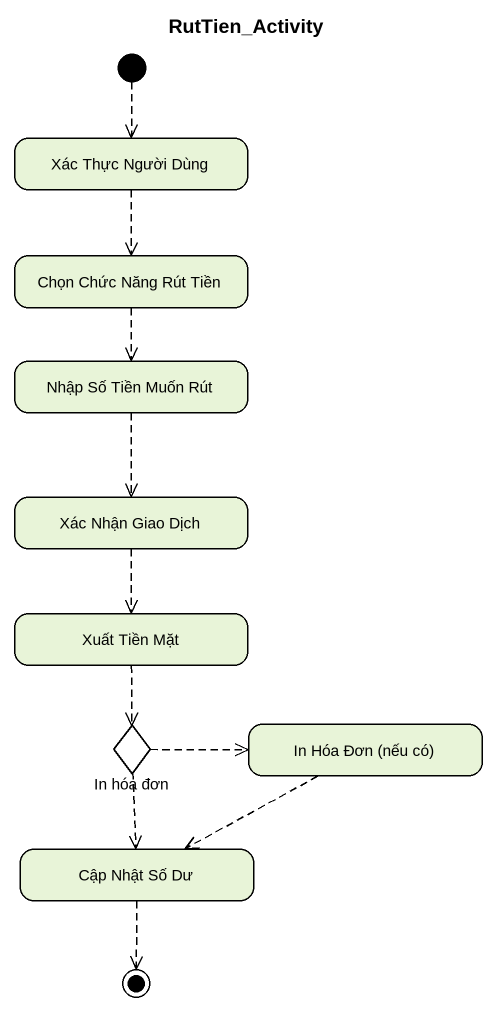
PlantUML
@startuml
title RutTien_Activity
hide empty description
state "Xác Thực Người Dùng" as Xác_Thực_Người_Dùng
state "Chọn Chức Năng Rút Tiền" as Chọn_Chức_Năng_Rút_Tiền
state "Nhập Số Tiền Muốn Rút" as Nhập_Số_Tiền_Muốn_Rút
state "Xác Nhận Giao Dịch" as Xác_Nhận_Giao_Dịch
state "Xuất Tiền Mặt" as Xuất_Tiền_Mặt
state "In hóa đơn" as In_hóa_đơn <<choice>>
state "In Hóa Đơn (nếu có)" as In_Hóa_Đơn_nếu_có
state "Cập Nhật Số Dư" as Cập_Nhật_Số_Dư
[*] -[dashed]-> Xác_Thực_Người_Dùng
Xác_Thực_Người_Dùng -[dashed]-> Chọn_Chức_Năng_Rút_Tiền
Chọn_Chức_Năng_Rút_Tiền -[dashed]-> Nhập_Số_Tiền_Muốn_Rút
Nhập_Số_Tiền_Muốn_Rút -[dashed]-> Xác_Nhận_Giao_Dịch
Xác_Nhận_Giao_Dịch -[dashed]-> Xuất_Tiền_Mặt
Xuất_Tiền_Mặt -[dashed]-> In_hóa_đơn
In_hóa_đơn -right[dashed]-> In_Hóa_Đơn_nếu_có
In_hóa_đơn -[dashed]-> Cập_Nhật_Số_Dư
In_Hóa_Đơn_nếu_có -left[dashed]-> Cập_Nhật_Số_Dư
Cập_Nhật_Số_Dư -[dashed]-> [*]
@enduml
